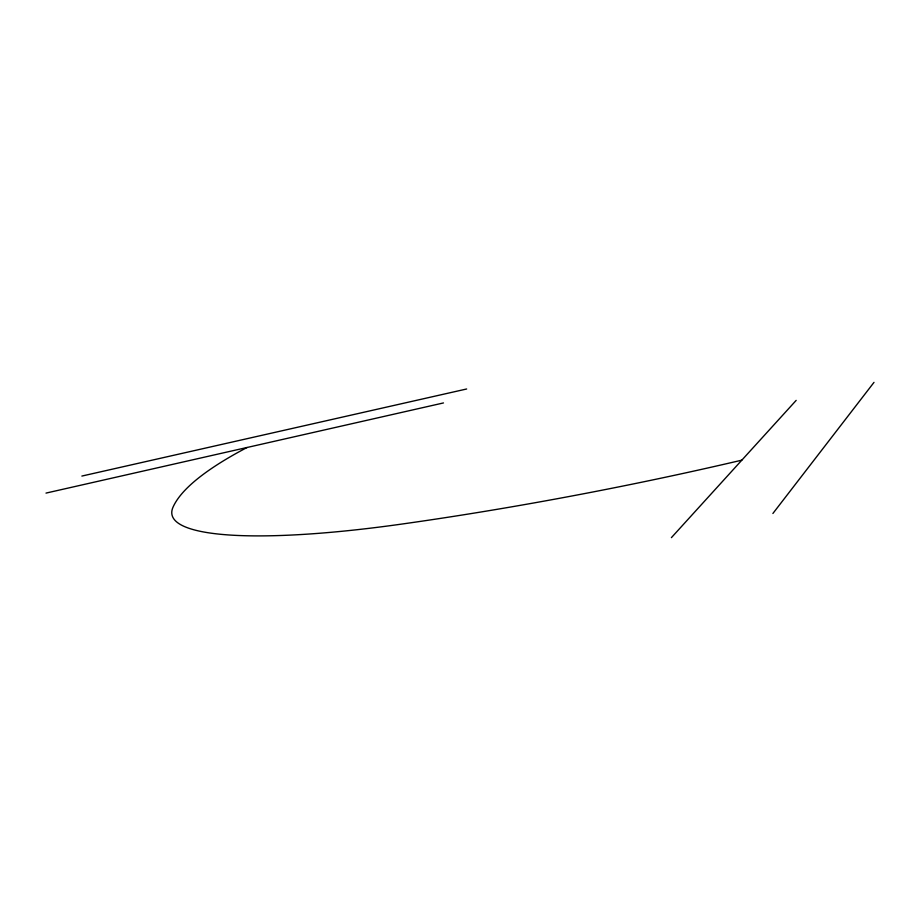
<?xml version="1.0" encoding="UTF-8"?>
<svg xmlns="http://www.w3.org/2000/svg" width="920" height="920" viewBox="0 0 920 920"><rect width="100%" height="100%" fill="white"/><g stroke="black" fill="none" stroke-linecap="round" stroke-linejoin="round"><path stroke-width="1.38" d="M772.892 513.486L874 382.363M671.404 537.636L796.168 400.384M46 493.097L443.486 402.937M81.868 476.065L466.659 388.987M741.831 460.161A616.561 94.725 -11.1 0 1 399.694 524.365A331.568 58.178 -11.5 0 1 172.983 507.276A751.295 131.64 -9.5 0 1 247.043 447.499"/></g></svg>
